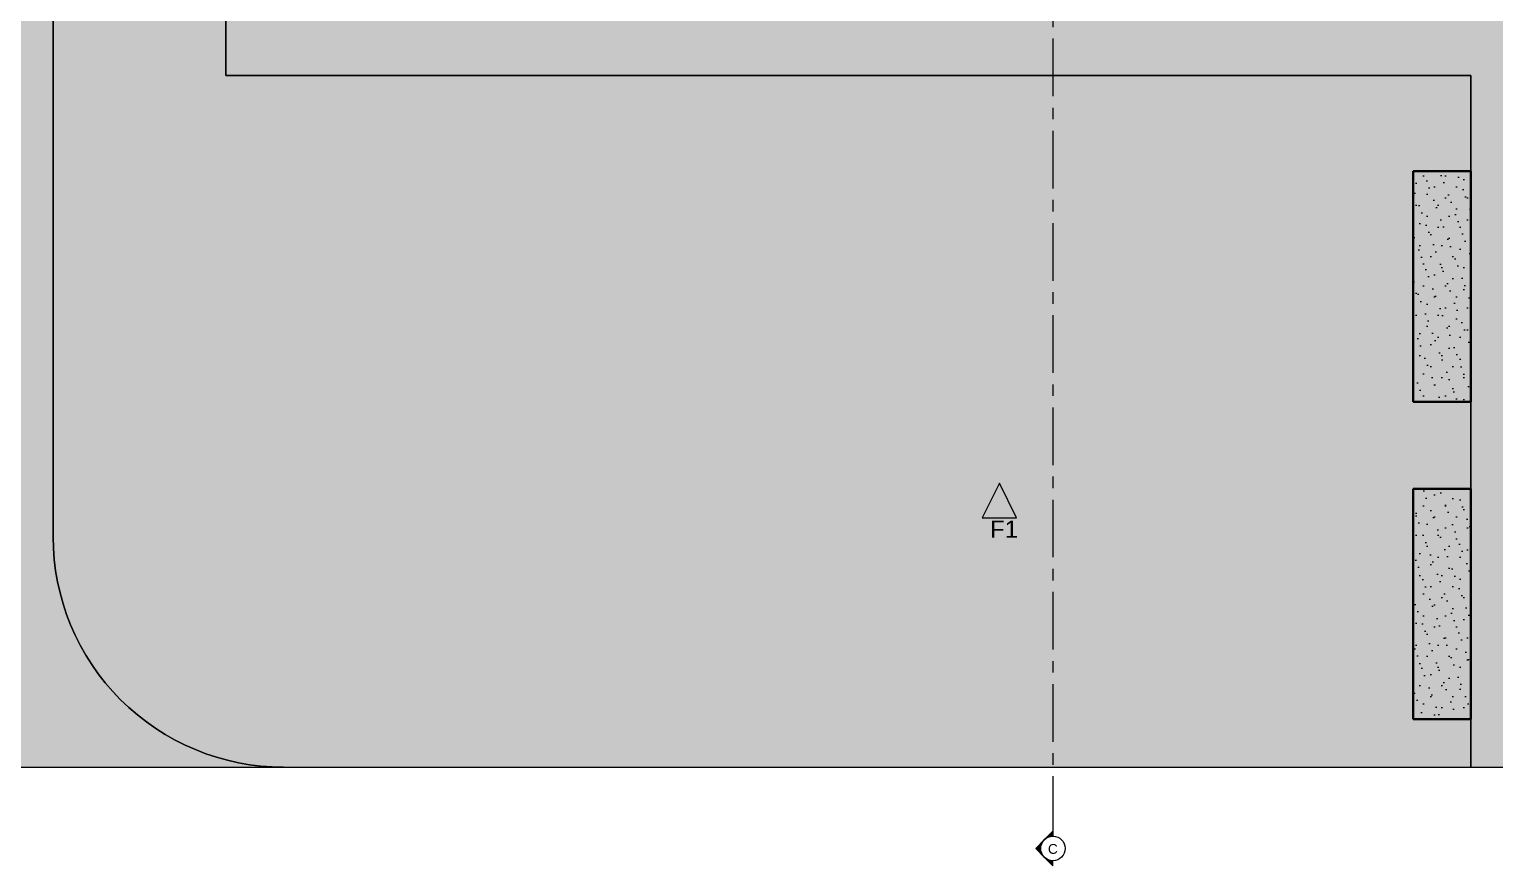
# Model space of a CAD drawing. Header units: metres. Extents: x -77 to 21.6, y -70.6 to -27.7.
# Drawn here: x -69.02 to -56.31, y -67.96 to -60.7 of the extents above; entities that cross this region are included whole.
import ezdxf

# ---------------------------------------------------------------- set-up
doc = ezdxf.new("R2010")
doc.units = ezdxf.units.M
doc.header["$MEASUREMENT"] = 0
doc.linetypes.add('Dot & Dashed', pattern=[0.6, 0.5, -0.05, 0, -0.05])
for name, color, linetype, lineweight, true_color in [('0_Caneta_No__25', 7, 'Continuous', 13, 0x982312), ('0_Caneta_No__28', 7, 'Continuous', 20, 0xd0311a), ('LAJES.EST_Caneta_No__17', 7, 'Continuous', 0, 0xd4d4d4), ('LAJES.EST_Caneta_No__18', 7, 'Continuous', 0, 0xdfdfdf)]:
    doc.layers.add(name, color=color, linetype=linetype, lineweight=lineweight, true_color=true_color)
for name, color, linetype, lineweight in [('0_Caneta_No__7', 7, 'Continuous', 13), ('0_Caneta_No__98', 7, 'Continuous', 0), ('0_Caneta_No__99', 7, 'Continuous', 20), ('LAJES.EST_Caneta_No__1', 7, 'Continuous', 35), ('LAJES.EST_Caneta_No__241', 7, 'Continuous', 13), ('TERRENO.ARQ_Caneta_No__241', 7, 'Continuous', 13)]:
    doc.layers.add(name, color=color, linetype=linetype, lineweight=lineweight)
doc.layers.add('LAJES.EST', color=7, linetype='Continuous')
doc.layers.add('TERRENO.ARQ', color=7, linetype='Continuous')
doc.styles.add('GENERATED_STYLE_1', font='arial.ttf')
pattern_1 = [(45, (0, 0.6), (-0.1909188, 0.1909188), [0, -0.18, 0, -0.27]), (110, (0.6, 0.6), (0.253717, 0.09234544), [0, -0.132, 0, -0.228])]

# ---------------------------------------------------------------- blocks, each defined once
blk = doc.blocks.new('BANCO EM CONCRETO')
at = {"layer": 'LAJES.EST_Caneta_No__17', "linetype": 'Continuous', "lineweight": 0, "true_color": 0xd4d4d4}
h = blk.add_hatch(dxfattribs=at)
h.set_pattern_fill('Carpet_0006', color=254, style=0, pattern_type=2)
h.set_pattern_definition([(45, (0, 0.3), (-0.0954594, 0.0954594), [0, -0.09, 0, -0.135]), (110, (0.3, 0.3), (0.1268585, 0.0461727), [0, -0.066, 0, -0.114])])
h.paths.add_polyline_path([(0, 5), (0, 0), (0.5, 0), (0.5, 4.6), (0.5, 5)])
at = {"layer": 'LAJES.EST_Caneta_No__1', "color": 7, "linetype": 'Continuous', "lineweight": 35}
for p, q in [((0, 0), (0, 5)), ((0.5, 5), (0, 5)), ((0.5, 4.6), (0.5, 5)), ((0.5, 0), (0.5, 4.6)), ((0.5, 0), (0, 0))]:
    blk.add_line(p, q, dxfattribs=at)
at = {"layer": 'LAJES.EST_Caneta_No__241', "color": 7, "linetype": 'Continuous', "lineweight": 13, "flags": 128}
blk.add_lwpolyline([(0, 5), (0, 0), (0.5, 0), (0.5, 4.6), (0.5, 5)], close=True, dxfattribs=at)

msp = doc.modelspace()

# ---------------------------------------------------------------- hatches: boundary and pattern name
at = {"linetype": 'Continuous', "lineweight": 0, "true_color": 0x000000}
for points in [[(-60.214, -67.882, -0.414214), (-60.214, -67.732), (-60.289, -67.807)], [(-60.139, -67.657), (-60.214, -67.732, -0.198912), (-60.139, -67.7)], [(-60.139, -67.957), (-60.139, -67.913, -0.198912), (-60.214, -67.882)]]:
    msp.add_hatch(color=18, dxfattribs=at).paths.add_polyline_path(points)
at = {"layer": '0_Caneta_No__25', "linetype": 'Continuous', "lineweight": 13, "true_color": 0x982312}
msp.add_hatch(color=24, dxfattribs=at).paths.add_polyline_path([(-60.754, -64.939), (-60.454, -64.939), (-60.604, -64.639)])
at = {"layer": 'LAJES.EST_Caneta_No__18', "linetype": 'Continuous', "lineweight": 0, "true_color": 0xdfdfdf}
h = msp.add_hatch(dxfattribs=at)
h.set_pattern_fill('Piso_Externo__0006', color=254, style=0, pattern_type=2)
h.set_pattern_definition(pattern_1)
h.paths.add_polyline_path([(-76.514, -65.102), (-73.814, -65.102, -0.414214), (-75.814, -67.102), (-66.814, -67.102, -0.414214), (-68.814, -65.102), (-68.814, -62.301), (-68.814, -45.4, -0.414214), (-66.514, -43.1), (-65.914, -43.1), (-65.914, -42.3), (-66.514, -42.3), (-66.514, -38.204), (-65.114, -38.204), (-65.114, -36.704), (-66.514, -36.704), (-66.514, -32.6), (-65.114, -32.6), (-56.714, -32.6), (-53.814, -32.6), (-44.014, -32.6), (-44.014, -42.3), (-53.814, -42.3), (-53.814, -47.1), (-44.014, -47.1), (-44.014, -50.852), (-45.614, -50.852), (-45.614, -52.351), (-44.014, -52.351), (-44.014, -60.301), (-48.916, -60.301), (-48.916, -61.101), (-44.361, -61.101), (-44.361, -67.102), (-44.014, -67.102), (-41.514, -67.102), (-41.514, -28.102), (-41.714, -28.102), (-41.714, -60.301), (-43.014, -60.301), (-43.014, -30.002), (-66.514, -30.002), (-66.514, -28.102), (-76.514, -28.102)])
h.paths.add_polyline_path([(-73.814, -45.102), (-76.314, -45.102), (-76.314, -43.089), (-75.798, -43.091, -0.414214), (-73.814, -45.088)], flags=0)
h.paths.add_polyline_path([(-73.814, -45.585, -0.009328), (-73.814, -45.66)], flags=0)
h.paths.add_polyline_path([(-52.814, -46.3), (-52.814, -43.1), (-44.014, -43.1), (-44.014, -46.3)], flags=0)
h.paths.add_polyline_path([(-67.714, -34.1), (-76.314, -34.1), (-76.314, -32.6), (-67.714, -32.6)], flags=0)
h = msp.add_hatch(dxfattribs=at)
h.set_pattern_fill('Piso_Externo__0006', color=254, style=0, pattern_type=2)
h.set_pattern_definition(pattern_1)
h.paths.add_polyline_path([(-66.514, -46.3), (-67.314, -46.3), (-67.314, -61.101), (-56.514, -61.101), (-56.514, -67.102), (-54.116, -67.102), (-54.116, -62.301), (-51.833, -62.301), (-51.833, -67.102), (-48.916, -67.102), (-48.916, -65.801), (-48.916, -60.301), (-56.514, -60.301), (-66.514, -60.301), (-66.514, -47.1), (-65.114, -47.1), (-65.114, -46.3), (-65.114, -42.3), (-65.914, -42.3), (-65.914, -43.1), (-65.914, -46.3)])
at = {"layer": 'TERRENO.ARQ', "linetype": 'Continuous', "lineweight": 0, "true_color": 0xc5d9be}
msp.add_hatch(color=9, dxfattribs=at).paths.add_polyline_path([(-68.814, -45.4), (-68.814, -61.801), (-68.814, -65.102, 0.414214), (-66.814, -67.102), (-56.514, -67.102), (-56.514, -61.101), (-67.314, -61.101), (-67.314, -46.3), (-65.914, -46.3), (-65.914, -43.1), (-66.514, -43.1, 0.414214)])

# ---------------------------------------------------------------- linework, layer by layer
at = {"layer": '0_Caneta_No__25', "color": 24, "linetype": 'Continuous', "lineweight": 13, "true_color": 0x982312, "flags": 128}
msp.add_lwpolyline([(-60.754, -64.939), (-60.454, -64.939), (-60.604, -64.639)], close=True, dxfattribs=at)
at = {"layer": '0_Caneta_No__98', "color": 7, "linetype": 'Continuous', "lineweight": 0, "flags": 128}
for points in [[(-60.214, -67.882, -0.414214), (-60.214, -67.732), (-60.289, -67.807)], [(-60.139, -67.657), (-60.139, -67.7, 0.198912), (-60.214, -67.732)], [(-60.139, -67.957), (-60.139, -67.913, -0.198912), (-60.214, -67.882)]]:
    msp.add_lwpolyline(points, format="xyb", close=True, dxfattribs=at)
at = {"layer": '0_Caneta_No__98', "color": 7, "linetype": 'Continuous', "lineweight": 0}
msp.add_circle((-60.139, -67.807), 0.106, dxfattribs=at)
at = {"layer": '0_Caneta_No__99', "color": 7, "linetype": 'Dot & Dashed', "lineweight": 20}
msp.add_line((-60.139, -27.981), (-60.139, -67.657), dxfattribs=at)
at = {"layer": 'LAJES.EST_Caneta_No__241', "color": 7, "linetype": 'Continuous', "lineweight": 13, "flags": 128}
msp.add_lwpolyline([(-76.514, -65.102), (-73.814, -65.102, -0.414214), (-75.814, -67.102), (-66.814, -67.102, -0.414214), (-68.814, -65.102), (-68.814, -62.301), (-68.814, -45.4, -0.414214), (-66.514, -43.1), (-65.914, -43.1)], format="xyb", dxfattribs=at)
msp.add_lwpolyline([(-76.514, -65.102), (-73.814, -65.102, -0.414214), (-75.814, -67.102), (-66.814, -67.102, -0.414214), (-68.814, -65.102), (-68.814, -62.301), (-68.814, -45.4, -0.414214), (-66.514, -43.1), (-65.914, -43.1)], format="xyb", dxfattribs=at)
msp.add_lwpolyline([(-76.514, -65.102), (-73.814, -65.102, -0.414214), (-75.814, -67.102), (-66.814, -67.102, -0.414214), (-68.814, -65.102), (-68.814, -62.301), (-68.814, -45.4, -0.414214), (-66.514, -43.1), (-65.914, -43.1)], format="xyb", dxfattribs=at)
msp.add_lwpolyline([(-76.514, -65.102), (-73.814, -65.102, -0.414214), (-75.814, -67.102), (-66.814, -67.102, -0.414214), (-68.814, -65.102), (-68.814, -62.301), (-68.814, -45.4, -0.414214), (-66.514, -43.1), (-65.914, -43.1)], format="xyb", dxfattribs=at)
msp.add_lwpolyline([(-76.514, -65.102), (-73.814, -65.102, -0.414214), (-75.814, -67.102), (-66.814, -67.102, -0.414214), (-68.814, -65.102), (-68.814, -62.301), (-68.814, -45.4, -0.414214), (-66.514, -43.1), (-65.914, -43.1)], format="xyb", dxfattribs=at)
msp.add_lwpolyline([(-66.514, -46.3), (-67.314, -46.3), (-67.314, -61.101), (-56.514, -61.101), (-56.514, -67.102), (-54.116, -67.102), (-54.116, -62.301), (-51.833, -62.301), (-51.833, -67.102), (-48.916, -67.102), (-48.916, -65.801), (-48.916, -61.101)], dxfattribs=at)
at = {"layer": 'TERRENO.ARQ_Caneta_No__241', "color": 7, "linetype": 'Continuous', "lineweight": 13, "flags": 128}
msp.add_lwpolyline([(-68.814, -45.4), (-68.814, -61.801), (-68.814, -65.102, 0.414214), (-66.814, -67.102), (-56.514, -67.102), (-56.514, -61.101), (-67.314, -61.101), (-67.314, -46.3), (-65.914, -46.3), (-65.914, -43.1), (-66.514, -43.1, 0.414214)], format="xyb", close=True, dxfattribs=at)

# ---------------------------------------------------------------- block references
at = {"layer": 'LAJES.EST', "color": 7, "linetype": 'Continuous', "lineweight": 13, "yscale": 0.3999999999999994}
for p in [(-57.014, -63.932), (-57.014, -66.686)]:
    msp.add_blockref('BANCO EM CONCRETO', p, dxfattribs=at)

# ---------------------------------------------------------------- texts
at = {"layer": '0_Caneta_No__28', "color": 22, "lineweight": 20, "true_color": 0xd0311a, "insert": (-60.441, -65.112), "char_height": 0.15, "attachment_point": 9, "style": 'GENERATED_STYLE_1'}
msp.add_mtext('\\A1;{\\pqr;\\pt0;\\fArial|b0|i0|c0|p0;\\W1.000000;F1}', dxfattribs=at)
at = {"layer": '0_Caneta_No__7', "color": 7, "lineweight": 13, "insert": (-60.097, -67.855), "char_height": 0.085, "attachment_point": 9, "style": 'GENERATED_STYLE_1'}
msp.add_mtext('\\A1;{\\pqr;\\pt0;\\fArial|b0|i0|c0|p0;\\W1.000000;C}', dxfattribs=at)

doc.saveas('drawing.dxf')
